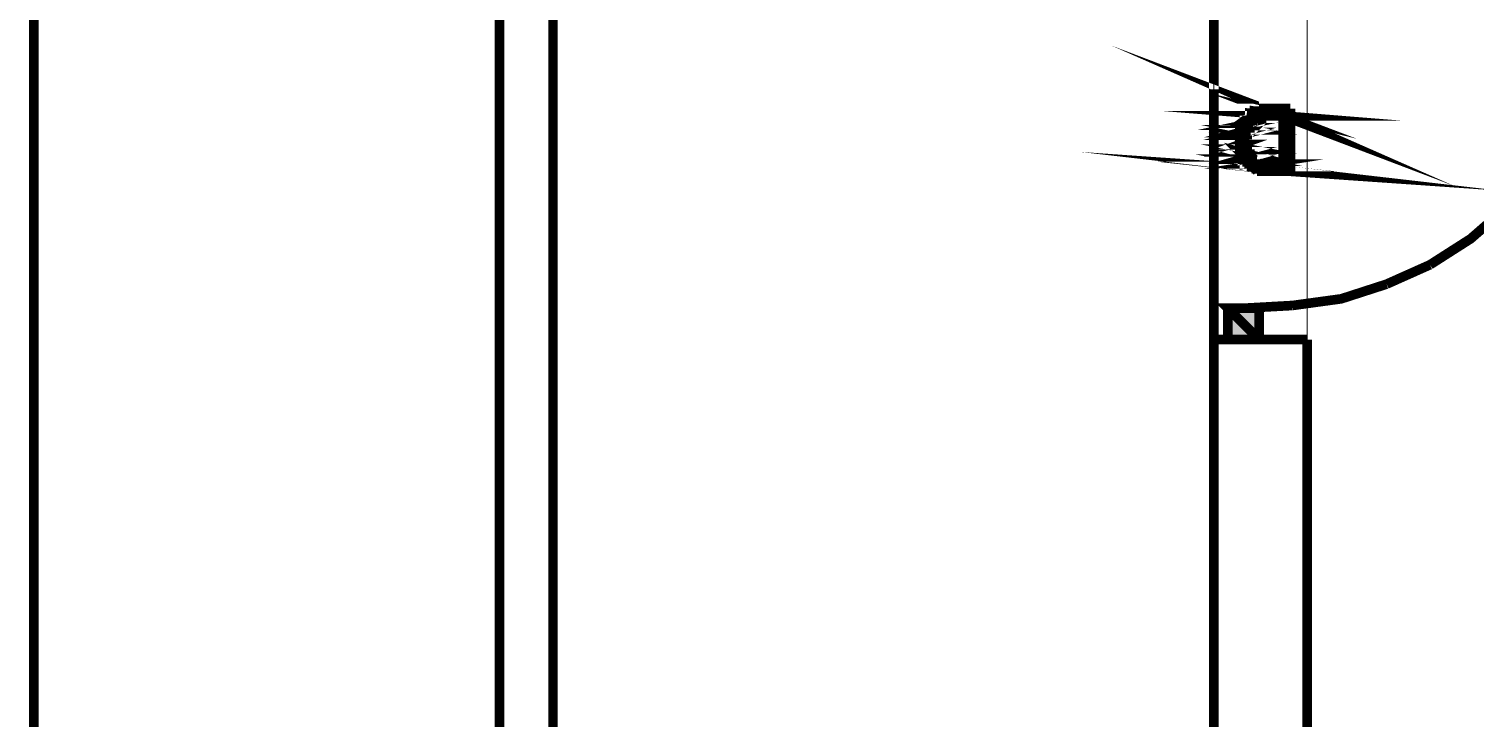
# Model space of a CAD drawing. Header units: inches. Extents: x -524 to 1067, y -71 to 1110.
# Drawn here: x 321.6 to 461.1, y 133.5 to 199.9 of the extents above; entities that cross this region are included whole.
import ezdxf

# ---------------------------------------------------------------- set-up
doc = ezdxf.new("R2010")
doc.units = ezdxf.units.IN
doc.header["$MEASUREMENT"] = 0
doc.layers.add('H', color=7, linetype='Continuous')
doc.layers.add('P', color=7, linetype='Continuous')
doc.layers.add('wall', color=16, linetype='Continuous', lineweight=20)

msp = doc.modelspace()

# ---------------------------------------------------------------- hatches: boundary and pattern name
at = {"layer": 'H', "linetype": 'Continuous'}
for points in [[(438.8741213133194, 191.0830306575772), (440.0347697616751, 191.2764720656365), (440.290258413829, 191.2764720656365), (440.0347697616751, 191.2764720656365), (440.0347697616751, 191.0830306575772), (439.7756312716333, 191.0830306575772), (438.8741213133194, 190.8238921675354), (438.8741213133194, 191.0830306575772)], [(438.8741213133194, 191.0830306575772), (439.1332598033612, 191.2764720656365), (440.290258413829, 191.2764720656365), (438.8741213133194, 191.0830306575772)], [(439.1332598033612, 191.2764720656365), (440.9326298821013, 191.5319607177902), (440.9326298821013, 191.2764720656365), (439.1332598033612, 191.2764720656365)], [(439.1332598033612, 191.2764720656365), (439.1332598033612, 191.5319607177902), (440.9326298821013, 191.5319607177902), (439.1332598033612, 191.2764720656365)], [(439.3230513735325, 191.5319607177902), (439.3230513735325, 191.7254021258495), (442.6079054726524, 191.5319607177902), (439.3230513735325, 191.5319607177902)], [(442.6079054726524, 191.5319607177902), (439.3230513735325, 191.7254021258495), (439.5821898635741, 191.7254021258495), (442.6079054726524, 191.5319607177902)], [(442.6079054726524, 191.5319607177902), (439.5821898635741, 191.7254021258495), (439.7756312716333, 191.7254021258495), (439.7756312716333, 191.9845406158912), (442.6079054726524, 191.5319607177902)], [(442.6079054726524, 191.5319607177902), (439.7756312716333, 191.9845406158912), (440.290258413829, 191.9845406158912), (442.6079054726524, 191.5319607177902)], [(442.6079054726524, 191.5319607177902), (440.290258413829, 191.9845406158912), (440.4836998218882, 191.9845406158912), (442.6079054726524, 191.5319607177902)], [(442.6079054726524, 191.5319607177902), (440.4836998218882, 191.9845406158912), (440.7428383119297, 191.9845406158912), (440.7428383119297, 192.240029268045), (442.6079054726524, 191.5319607177902)], [(442.6079054726524, 191.5319607177902), (440.7428383119297, 192.240029268045), (441.1917683721429, 192.240029268045), (442.6079054726524, 191.5319607177902)], [(442.6079054726524, 191.5319607177902), (441.1917683721429, 192.240029268045), (443.2502769409248, 192.240029268045), (443.2502769409248, 186.1885980498884), (442.6079054726524, 191.5319607177902)], [(443.2502769409248, 186.1885980498884), (442.6079054726524, 186.8966666001431), (442.6079054726524, 191.5319607177902), (443.2502769409248, 186.1885980498884)], [(438.6149828232778, 190.3749621073224), (438.6149828232778, 190.8238921675354), (438.8741213133194, 190.8238921675354), (439.7756312716333, 191.0830306575772), (439.5821898635741, 190.8238921675354), (439.5821898635741, 190.5647536774938), (439.3230513735325, 190.3749621073224), (439.3230513735325, 189.856685127239), (439.1332598033612, 189.6668935570676), (439.1332598033612, 188.5062451087119), (439.3230513735325, 188.2471066186702), (439.3230513735325, 187.7981765584571), (438.6149828232778, 187.5390380684155), (438.6149828232778, 187.7981765584571), (438.4251912531063, 188.0573150484989), (438.4251912531063, 190.3749621073224), (438.6149828232778, 190.3749621073224)], [(438.6149828232778, 187.5390380684155), (439.3230513735325, 187.7981765584571), (439.5821898635741, 187.5390380684155), (438.6149828232778, 187.5390380684155)], [(438.6149828232778, 187.3492464982441), (438.6149828232778, 187.5390380684155), (439.5821898635741, 187.5390380684155), (439.7756312716333, 187.3492464982441), (439.7756312716333, 187.0901080082025), (440.0347697616751, 187.0901080082025), (438.8741213133194, 186.8966666001431), (438.8741213133194, 187.3492464982441), (438.6149828232778, 187.3492464982441)], [(438.8741213133194, 186.8966666001431), (440.0347697616751, 187.0901080082025), (440.290258413829, 186.8966666001431), (438.8741213133194, 186.8966666001431)], [(439.1332598033612, 186.6411779479894), (440.9326298821013, 186.8966666001431), (441.1917683721429, 186.8966666001431), (439.1332598033612, 186.6411779479894)], [(439.1332598033612, 186.6411779479894), (440.7428383119297, 186.8966666001431), (440.9326298821013, 186.8966666001431), (439.1332598033612, 186.6411779479894)], [(439.1332598033612, 186.6411779479894), (439.1332598033612, 186.8966666001431), (440.7428383119297, 186.8966666001431), (439.1332598033612, 186.6411779479894)], [(443.2502769409248, 186.1885980498884), (439.3230513735325, 186.6411779479894), (439.1332598033612, 186.6411779479894), (441.1917683721429, 186.8966666001431), (443.2502769409248, 186.1885980498884)], [(443.2502769409248, 186.1885980498884), (439.5821898635741, 186.4477365399301), (439.3230513735325, 186.6411779479894), (443.2502769409248, 186.1885980498884)], [(443.2502769409248, 186.1885980498884), (439.5821898635741, 186.4477365399301), (439.7756312716333, 186.4477365399301), (443.2502769409248, 186.1885980498884)], [(440.0347697616751, 186.1885980498884), (439.7756312716333, 186.4477365399301), (443.2502769409248, 186.1885980498884), (440.0347697616751, 186.1885980498884)], [(443.2502769409248, 186.1885980498884), (441.1917683721429, 186.8966666001431), (442.6079054726524, 186.8966666001431), (443.2502769409248, 186.1885980498884)], [(437.2645428047506, 169.9650686381237), (437.2645428047506, 172.990784247202), (440.290258413829, 172.990784247202), (440.290258413829, 169.9650686381237), (437.2645428047506, 169.9650686381237)]]:
    msp.add_hatch(color=256, dxfattribs=at).paths.add_polyline_path(points)

# ---------------------------------------------------------------- linework, layer by layer
at = {"layer": 'P', "const_width": 0.927058823529412}
for points in [[(322.0245613318464, -70.81108698948174), (322.0245613318464, 746.8657448771235), (1045.838512235043, 746.8657448771235), (1045.838512235043, -42.29125373334466)], [(366.9613654078075, -19.82285169536408), (366.9613654078075, 604.0731371883787)], [(372.1112866676501, 604.0731371883787), (372.1112866676501, -14.73862751750396)], [(435.8484057042413, 313.4657448771234), (435.8484057042413, 194.1087462666554)], [(440.6771412299474, 192.240029268045), (442.5422083906699, 191.5319607177902), (440.9326298821013, 192.240029268045), (440.6771412299474, 192.240029268045)], [(435.8484057042413, 194.1087462666554), (435.8484057042413, 179.2356568734178), (435.8484057042413, 194.1087462666554), (435.8484057042413, 179.2356568734178), (435.8484057042413, 194.1087462666554), (435.8484057042413, 179.2356568734178), (435.8484057042413, 194.1087462666554), (435.8484057042413, 179.2356568734178), (435.8484057042413, 194.1087462666554), (435.8484057042413, 179.2356568734178)], [(442.5422083906699, 191.5319607177902), (440.9326298821013, 192.240029268045), (441.1917683721429, 192.240029268045)], [(439.7756312716333, 191.7910992078319), (439.7756312716333, 191.9845406158912), (442.5422083906699, 191.5319607177902)], [(442.5422083906699, 191.5319607177902), (440.6771412299474, 191.9845406158912), (440.6771412299474, 192.240029268045), (442.5422083906699, 191.5319607177902)], [(441.1917683721429, 192.240029268045), (442.5422083906699, 191.5319607177902)], [(441.1917683721429, 192.240029268045), (443.2502769409248, 192.240029268045)], [(443.2502769409248, 192.240029268045), (442.5422083906699, 191.5319607177902), (441.1917683721429, 192.240029268045)], [(443.2502769409248, 192.240029268045), (442.5422083906699, 191.5319607177902)], [(443.2502769409248, 186.1885980498884), (443.2502769409248, 192.240029268045)], [(439.5164927815918, 190.8238921675354), (438.6149828232778, 190.6304507594761), (439.5164927815918, 190.6304507594761)], [(439.7756312716333, 191.0830306575772), (438.8084242313371, 190.8238921675354), (439.7756312716333, 191.0830306575772), (438.8084242313371, 190.8238921675354), (439.5164927815918, 190.8238921675354)], [(438.8084242313371, 191.0830306575772), (439.7756312716333, 191.0830306575772), (438.8084242313371, 190.8238921675354), (438.8084242313371, 191.0830306575772)], [(440.2245613318464, 191.2764720656365), (438.8084242313371, 191.0830306575772), (439.0675627213786, 191.2764720656365)], [(438.8084242313371, 190.8238921675354), (439.5164927815918, 190.8238921675354), (438.6149828232778, 190.8238921675354), (438.8084242313371, 190.8238921675354)], [(439.5164927815918, 190.8238921675354), (438.6149828232778, 190.8238921675354), (439.5164927815918, 190.8238921675354), (439.5164927815918, 190.8238921675354), (438.6149828232778, 190.8238921675354)], [(439.5164927815918, 190.8238921675354), (438.6149828232778, 190.6304507594761)], [(438.6149828232778, 190.6304507594761), (438.6149828232778, 190.8238921675354)], [(440.2245613318464, 191.2764720656365), (438.8084242313371, 191.0830306575772), (440.2245613318464, 191.2764720656365)], [(440.0347697616751, 191.2764720656365), (438.8084242313371, 191.0830306575772)], [(438.8084242313371, 191.0830306575772), (440.0347697616751, 191.0830306575772)], [(438.8084242313371, 191.0830306575772), (440.0347697616751, 191.0830306575772), (438.8084242313371, 191.0830306575772), (438.8084242313371, 191.0830306575772), (440.0347697616751, 191.0830306575772)], [(438.8084242313371, 191.0830306575772), (439.7756312716333, 191.0830306575772), (440.0347697616751, 191.0830306575772)], [(440.9326298821013, 191.5319607177902), (439.0675627213786, 191.2764720656365), (440.9326298821013, 191.5319607177902)], [(442.5422083906699, 191.5319607177902), (441.1917683721429, 191.5319607177902), (439.0675627213786, 191.5319607177902), (442.5422083906699, 191.5319607177902)], [(441.1917683721429, 191.5319607177902), (439.0675627213786, 191.5319607177902), (440.9326298821013, 191.5319607177902), (441.1917683721429, 191.5319607177902)], [(439.0675627213786, 191.5319607177902), (440.9326298821013, 191.5319607177902)], [(440.9326298821013, 191.5319607177902), (439.0675627213786, 191.2764720656365)], [(439.0675627213786, 191.2764720656365), (439.0675627213786, 191.5319607177902)], [(439.0675627213786, 191.5319607177902), (442.5422083906699, 191.5319607177902)], [(439.3230513735325, 191.5319607177902), (439.0675627213786, 191.5319607177902)], [(440.4836998218882, 191.2764720656365), (439.0675627213786, 191.2764720656365), (440.4836998218882, 191.2764720656365), (439.0675627213786, 191.2764720656365), (440.2245613318464, 191.2764720656365), (440.4836998218882, 191.2764720656365)], [(439.0675627213786, 191.2764720656365), (440.2245613318464, 191.2764720656365)], [(440.4836998218882, 191.2764720656365), (439.0675627213786, 191.2764720656365)], [(439.0675627213786, 191.2764720656365), (440.6771412299474, 191.2764720656365), (440.4836998218882, 191.2764720656365)], [(439.0675627213786, 191.2764720656365), (440.6771412299474, 191.2764720656365)], [(440.6771412299474, 191.2764720656365), (440.9326298821013, 191.2764720656365), (439.0675627213786, 191.2764720656365)], [(442.5422083906699, 191.5319607177902), (439.3230513735325, 191.5319607177902), (439.3230513735325, 191.7910992078319), (442.5422083906699, 191.5319607177902)], [(439.3230513735325, 191.7910992078319), (442.5422083906699, 191.5319607177902)], [(442.5422083906699, 191.5319607177902), (439.5164927815918, 191.7910992078319), (439.3230513735325, 191.7910992078319)], [(442.5422083906699, 191.5319607177902), (439.3230513735325, 191.5319607177902)], [(442.5422083906699, 191.5319607177902), (439.5164927815918, 191.7910992078319), (439.5164927815918, 191.7910992078319), (442.5422083906699, 191.5319607177902)], [(439.5164927815918, 191.7910992078319), (442.5422083906699, 191.5319607177902), (439.7756312716333, 191.7910992078319)], [(439.7756312716333, 191.7910992078319), (439.5164927815918, 191.7910992078319)], [(439.5164927815918, 190.8238921675354), (439.7756312716333, 191.0830306575772)], [(439.5164927815918, 190.6304507594761), (439.5164927815918, 190.8238921675354)], [(439.7756312716333, 191.9845406158912), (442.5422083906699, 191.5319607177902), (440.0347697616751, 191.9845406158912)], [(440.0347697616751, 191.9845406158912), (439.7756312716333, 191.9845406158912)], [(442.5422083906699, 191.5319607177902), (439.7756312716333, 191.7910992078319)], [(442.5422083906699, 191.5319607177902), (440.0347697616751, 191.9845406158912)], [(440.0347697616751, 191.9845406158912), (440.2245613318464, 191.9845406158912)], [(440.0347697616751, 191.0830306575772), (440.0347697616751, 191.2764720656365)], [(440.2245613318464, 191.9845406158912), (442.5422083906699, 191.5319607177902)], [(440.2245613318464, 191.9845406158912), (442.5422083906699, 191.5319607177902), (440.2245613318464, 191.9845406158912)], [(440.2245613318464, 191.9845406158912), (440.2245613318464, 191.9845406158912)], [(440.4836998218882, 191.9845406158912), (442.5422083906699, 191.5319607177902), (440.4836998218882, 191.9845406158912)], [(440.4836998218882, 191.9845406158912), (442.5422083906699, 191.5319607177902), (440.6771412299474, 191.9845406158912)], [(440.6771412299474, 191.9845406158912), (440.4836998218882, 191.9845406158912)], [(442.5422083906699, 191.5319607177902), (442.5422083906699, 186.8966666001431), (443.2502769409248, 186.1885980498884)], [(443.2502769409248, 186.1885980498884), (442.5422083906699, 191.5319607177902)], [(442.5422083906699, 191.5319607177902), (443.2502769409248, 186.1885980498884)], [(438.359494171124, 190.3749621073224), (439.3230513735325, 190.1815206992631), (438.359494171124, 190.1815206992631), (438.359494171124, 190.3749621073224)], [(439.3230513735325, 189.9223822092214), (438.359494171124, 189.6668935570676), (439.0675627213786, 189.6668935570676), (439.3230513735325, 189.9223822092214)], [(439.3230513735325, 190.1815206992631), (438.359494171124, 189.9223822092214), (439.3230513735325, 189.9223822092214)], [(439.5164927815918, 190.6304507594761), (438.6149828232778, 190.3749621073224), (439.3230513735325, 190.3749621073224)], [(438.6149828232778, 190.6304507594761), (439.5164927815918, 190.6304507594761), (438.6149828232778, 190.3749621073224), (438.6149828232778, 190.6304507594761)], [(438.6149828232778, 190.3749621073224), (439.3230513735325, 190.3749621073224), (438.359494171124, 190.3749621073224), (438.6149828232778, 190.3749621073224)], [(439.3230513735325, 190.3749621073224), (438.359494171124, 190.3749621073224), (439.3230513735325, 190.3749621073224), (439.3230513735325, 190.3749621073224), (438.359494171124, 190.3749621073224), (439.3230513735325, 190.3749621073224)], [(438.359494171124, 190.3749621073224), (438.359494171124, 190.3749621073224), (439.3230513735325, 190.3749621073224)], [(438.359494171124, 190.3749621073224), (439.3230513735325, 190.1815206992631)], [(439.3230513735325, 190.1815206992631), (438.359494171124, 190.1815206992631)], [(438.359494171124, 190.1815206992631), (439.3230513735325, 190.1815206992631)], [(438.359494171124, 190.1815206992631), (439.3230513735325, 190.1815206992631)], [(439.3230513735325, 190.1815206992631), (438.359494171124, 189.9223822092214)], [(438.359494171124, 189.9223822092214), (438.359494171124, 190.1815206992631)], [(438.359494171124, 189.9223822092214), (439.3230513735325, 189.9223822092214), (438.359494171124, 189.9223822092214), (438.359494171124, 189.9223822092214), (439.3230513735325, 189.9223822092214), (438.359494171124, 189.9223822092214)], [(439.3230513735325, 189.9223822092214), (439.3230513735325, 189.9223822092214), (438.359494171124, 189.9223822092214)], [(439.3230513735325, 189.9223822092214), (438.359494171124, 189.6668935570676)], [(438.359494171124, 189.6668935570676), (438.359494171124, 189.9223822092214)], [(438.359494171124, 189.6668935570676), (439.0675627213786, 189.6668935570676)], [(439.0675627213786, 189.6668935570676), (438.359494171124, 189.4734521490083), (438.359494171124, 189.6668935570676)], [(439.0675627213786, 189.6668935570676), (438.359494171124, 189.4734521490083)], [(438.359494171124, 189.4734521490083), (439.0675627213786, 189.4734521490083)], [(438.359494171124, 189.4734521490083), (439.0675627213786, 189.4734521490083)], [(439.0675627213786, 189.4734521490083), (438.359494171124, 189.2143136589667)], [(438.359494171124, 189.2143136589667), (438.359494171124, 189.4734521490083)], [(439.0675627213786, 189.4734521490083), (438.359494171124, 189.2143136589667)], [(438.359494171124, 189.2143136589667), (439.0675627213786, 189.2143136589667), (439.0675627213786, 189.4734521490083)], [(439.0675627213786, 189.4734521490083), (439.0675627213786, 189.6668935570676)], [(439.3230513735325, 190.3749621073224), (439.5164927815918, 190.6304507594761)], [(439.3230513735325, 190.1815206992631), (439.3230513735325, 190.3749621073224)], [(439.3230513735325, 190.1815206992631), (439.3230513735325, 190.1815206992631)], [(439.3230513735325, 189.9223822092214), (439.3230513735325, 190.1815206992631)], [(438.359494171124, 188.5062451087119), (439.3230513735325, 188.3128037006526), (438.359494171124, 188.3128037006526), (438.359494171124, 188.5062451087119)], [(439.3230513735325, 188.3128037006526), (438.359494171124, 188.0573150484989), (439.3230513735325, 188.0573150484989)], [(439.0675627213786, 189.0208722509074), (438.359494171124, 188.7653835987536), (439.0675627213786, 188.7653835987536)], [(438.359494171124, 188.0573150484989), (439.3230513735325, 187.7981765584571), (438.6149828232778, 187.7981765584571), (438.359494171124, 188.0573150484989)], [(438.359494171124, 189.2143136589667), (439.0675627213786, 189.2143136589667)], [(439.0675627213786, 189.2143136589667), (438.359494171124, 189.0208722509074), (438.359494171124, 189.2143136589667)], [(439.0675627213786, 189.2143136589667), (438.359494171124, 189.0208722509074)], [(438.359494171124, 189.0208722509074), (439.0675627213786, 189.0208722509074)], [(438.359494171124, 189.0208722509074), (439.0675627213786, 189.0208722509074), (438.359494171124, 189.0208722509074), (438.359494171124, 189.0208722509074), (439.0675627213786, 189.0208722509074), (438.359494171124, 189.0208722509074)], [(439.0675627213786, 189.0208722509074), (439.0675627213786, 189.0208722509074), (438.359494171124, 189.0208722509074)], [(439.0675627213786, 189.0208722509074), (438.359494171124, 188.7653835987536)], [(438.359494171124, 188.7653835987536), (438.359494171124, 189.0208722509074)], [(438.359494171124, 188.7653835987536), (439.0675627213786, 188.7653835987536)], [(439.0675627213786, 188.7653835987536), (438.359494171124, 188.5062451087119), (438.359494171124, 188.7653835987536)], [(439.0675627213786, 188.7653835987536), (438.359494171124, 188.5062451087119)], [(438.359494171124, 188.5062451087119), (439.0675627213786, 188.5062451087119), (439.0675627213786, 188.7653835987536)], [(438.359494171124, 188.5062451087119), (439.0675627213786, 188.5062451087119), (438.359494171124, 188.5062451087119), (438.359494171124, 188.5062451087119), (439.0675627213786, 188.5062451087119)], [(438.359494171124, 188.5062451087119), (439.3230513735325, 188.3128037006526)], [(439.3230513735325, 188.3128037006526), (438.359494171124, 188.3128037006526)], [(438.359494171124, 188.3128037006526), (439.3230513735325, 188.3128037006526)], [(438.359494171124, 188.3128037006526), (439.3230513735325, 188.3128037006526)], [(439.3230513735325, 188.3128037006526), (438.359494171124, 188.0573150484989)], [(438.359494171124, 188.0573150484989), (438.359494171124, 188.3128037006526)], [(438.359494171124, 188.0573150484989), (439.3230513735325, 188.0573150484989), (438.359494171124, 188.0573150484989), (438.359494171124, 188.0573150484989), (439.3230513735325, 188.0573150484989)], [(438.359494171124, 188.0573150484989), (439.3230513735325, 187.7981765584571)], [(439.0675627213786, 189.0208722509074), (439.0675627213786, 189.2143136589667)], [(439.0675627213786, 188.7653835987536), (439.0675627213786, 189.0208722509074)], [(439.3230513735325, 188.3128037006526), (439.0675627213786, 188.5062451087119)], [(439.3230513735325, 188.3128037006526), (439.3230513735325, 188.3128037006526)], [(439.3230513735325, 188.0573150484989), (439.3230513735325, 188.3128037006526)], [(439.3230513735325, 187.7981765584571), (439.3230513735325, 188.0573150484989)], [(439.5164927815918, 186.4477365399301), (443.2502769409248, 186.1885980498884), (439.3230513735325, 186.6411779479894)], [(439.3230513735325, 186.6411779479894), (443.2502769409248, 186.1885980498884), (439.0675627213786, 186.6411779479894), (439.3230513735325, 186.6411779479894)], [(439.7756312716333, 187.3492464982441), (438.8084242313371, 187.3492464982441), (439.7756312716333, 187.1558050901848)], [(439.0675627213786, 186.8966666001431), (440.6771412299474, 186.8966666001431), (439.0675627213786, 186.6411779479894)], [(438.8084242313371, 187.3492464982441), (439.7756312716333, 187.1558050901848), (438.8084242313371, 187.1558050901848)], [(439.5164927815918, 187.6047351503978), (438.6149828232778, 187.3492464982441), (439.7756312716333, 187.3492464982441)], [(435.8484057042413, 187.7981765584571), (435.8484057042413, 130.8242071281654), (435.8484057042413, 70.75882500681287)], [(438.6149828232778, 187.6047351503978), (439.3230513735325, 187.7981765584571)], [(439.3230513735325, 187.7981765584571), (438.6149828232778, 187.7981765584571), (439.3230513735325, 187.7981765584571), (439.3230513735325, 187.7981765584571), (438.6149828232778, 187.7981765584571)], [(439.3230513735325, 187.7981765584571), (438.6149828232778, 187.6047351503978), (438.6149828232778, 187.7981765584571)], [(439.5164927815918, 187.6047351503978), (438.6149828232778, 187.6047351503978), (439.5164927815918, 187.6047351503978), (438.6149828232778, 187.6047351503978), (439.5164927815918, 187.6047351503978), (439.5164927815918, 187.6047351503978), (438.6149828232778, 187.6047351503978)], [(439.5164927815918, 187.6047351503978), (438.6149828232778, 187.3492464982441), (438.6149828232778, 187.6047351503978)], [(439.5164927815918, 187.6047351503978), (438.6149828232778, 187.6047351503978)], [(439.5164927815918, 187.6047351503978), (438.6149828232778, 187.6047351503978), (438.6149828232778, 187.6047351503978), (439.5164927815918, 187.6047351503978)], [(438.6149828232778, 187.3492464982441), (439.7756312716333, 187.3492464982441), (438.8084242313371, 187.3492464982441), (438.6149828232778, 187.3492464982441)], [(438.8084242313371, 187.1558050901848), (438.8084242313371, 187.3492464982441)], [(438.8084242313371, 186.8966666001431), (440.0347697616751, 187.1558050901848)], [(438.8084242313371, 186.8966666001431), (440.0347697616751, 187.1558050901848)], [(440.0347697616751, 187.1558050901848), (438.8084242313371, 186.8966666001431)], [(439.7756312716333, 187.1558050901848), (438.8084242313371, 187.1558050901848), (440.0347697616751, 187.1558050901848), (439.7756312716333, 187.1558050901848)], [(438.8084242313371, 187.1558050901848), (440.0347697616751, 187.1558050901848)], [(440.0347697616751, 187.1558050901848), (438.8084242313371, 186.8966666001431), (438.8084242313371, 187.1558050901848)], [(440.2245613318464, 186.8966666001431), (438.8084242313371, 186.8966666001431), (439.0675627213786, 186.8966666001431)], [(440.2245613318464, 186.8966666001431), (438.8084242313371, 186.8966666001431)], [(440.0347697616751, 186.1885980498884), (439.7756312716333, 186.4477365399301), (443.2502769409248, 186.1885980498884)], [(440.9326298821013, 186.8966666001431), (439.0675627213786, 186.6411779479894), (440.9326298821013, 186.8966666001431)], [(441.1917683721429, 186.8966666001431), (439.0675627213786, 186.6411779479894), (441.1917683721429, 186.8966666001431)], [(440.9326298821013, 186.8966666001431), (439.0675627213786, 186.6411779479894), (440.6771412299474, 186.8966666001431)], [(439.0675627213786, 186.6411779479894), (440.6771412299474, 186.8966666001431)], [(440.6771412299474, 186.8966666001431), (439.0675627213786, 186.6411779479894)], [(440.2245613318464, 186.8966666001431), (439.0675627213786, 186.8966666001431), (440.2245613318464, 186.8966666001431)], [(440.4836998218882, 186.8966666001431), (439.0675627213786, 186.8966666001431)], [(439.0675627213786, 186.8966666001431), (440.6771412299474, 186.8966666001431)], [(439.0675627213786, 186.6411779479894), (439.0675627213786, 186.8966666001431)], [(440.2245613318464, 186.8966666001431), (439.0675627213786, 186.8966666001431), (440.2245613318464, 186.8966666001431), (439.0675627213786, 186.8966666001431), (440.2245613318464, 186.8966666001431), (440.2245613318464, 186.8966666001431), (439.0675627213786, 186.8966666001431)], [(439.0675627213786, 186.6411779479894), (441.1917683721429, 186.8966666001431)], [(443.2502769409248, 186.1885980498884), (439.0675627213786, 186.6411779479894)], [(439.3230513735325, 187.7981765584571), (439.5164927815918, 187.6047351503978)], [(439.3230513735325, 186.6411779479894), (439.5164927815918, 186.4477365399301)], [(443.2502769409248, 186.1885980498884), (439.3230513735325, 186.6411779479894), (439.3230513735325, 186.6411779479894), (443.2502769409248, 186.1885980498884)], [(439.7756312716333, 187.3492464982441), (439.5164927815918, 187.6047351503978)], [(439.7756312716333, 187.1558050901848), (439.7756312716333, 187.3492464982441)], [(440.0347697616751, 187.1558050901848), (440.2245613318464, 186.8966666001431)], [(440.0347697616751, 187.1558050901848), (440.0347697616751, 187.1558050901848)], [(440.6771412299474, 186.8966666001431), (440.4836998218882, 186.8966666001431)], [(440.6771412299474, 186.8966666001431), (440.9326298821013, 186.8966666001431)], [(440.6771412299474, 186.8966666001431), (440.6771412299474, 186.8966666001431)], [(441.1917683721429, 186.8966666001431), (441.1917683721429, 186.8966666001431)], [(441.1917683721429, 186.8966666001431), (443.2502769409248, 186.1885980498884)], [(441.1917683721429, 186.8966666001431), (442.5422083906699, 186.8966666001431), (441.1917683721429, 186.8966666001431), (441.1917683721429, 186.8966666001431), (442.5422083906699, 186.8966666001431)], [(441.1917683721429, 186.8966666001431), (443.2502769409248, 186.1885980498884)], [(443.2502769409248, 186.1885980498884), (442.5422083906699, 186.8966666001431)], [(439.5164927815918, 186.4477365399301), (443.2502769409248, 186.1885980498884), (439.5164927815918, 186.4477365399301)], [(439.7756312716333, 186.4477365399301), (443.2502769409248, 186.1885980498884), (439.7756312716333, 186.4477365399301)], [(439.7756312716333, 186.4477365399301), (439.7756312716333, 186.4477365399301)], [(443.2502769409248, 186.1885980498884), (440.0347697616751, 186.1885980498884)], [(440.0347697616751, 186.1885980498884), (440.2245613318464, 186.1885980498884)], [(443.2502769409248, 186.1885980498884), (440.0347697616751, 186.1885980498884)], [(440.4836998218882, 186.1885980498884), (443.2502769409248, 186.1885980498884), (440.2245613318464, 186.1885980498884), (440.4836998218882, 186.1885980498884)], [(443.2502769409248, 186.1885980498884), (440.2245613318464, 186.1885980498884), (440.2245613318464, 186.1885980498884), (443.2502769409248, 186.1885980498884), (440.2245613318464, 186.1885980498884), (443.2502769409248, 186.1885980498884), (440.2245613318464, 186.1885980498884)], [(440.6771412299474, 186.1885980498884), (440.4836998218882, 186.1885980498884)], [(440.4836998218882, 186.1885980498884), (443.2502769409248, 186.1885980498884)], [(440.9326298821013, 186.1885980498884), (443.2502769409248, 186.1885980498884), (440.6771412299474, 186.1885980498884), (440.9326298821013, 186.1885980498884)], [(443.2502769409248, 186.1885980498884), (440.6771412299474, 186.1885980498884)], [(440.9326298821013, 186.1885980498884), (443.2502769409248, 186.1885980498884), (440.9326298821013, 186.1885980498884), (443.2502769409248, 186.1885980498884), (441.1917683721429, 186.1885980498884), (440.9326298821013, 186.1885980498884)], [(456.7072292336529, 177.177148304636), (460.6344548010452, 179.6882367715188), (464.1091004703364, 182.7139523805971)], [(452.5208651762189, 175.3084313060255), (456.7072292336529, 177.177148304636)], [(443.443718348984, 173.2499227372436), (448.1447095486135, 173.892294205516), (452.5208651762189, 175.3084313060255)], [(440.2245613318464, 169.9650686381237), (437.1988457227683, 172.990784247202), (440.2245613318464, 172.990784247202)], [(437.1988457227683, 169.9650686381237), (440.2245613318464, 169.9650686381237), (437.1988457227683, 172.990784247202)], [(437.1988457227683, 172.990784247202), (437.1988457227683, 169.9650686381237)], [(438.8084242313371, 172.990784247202), (443.443718348984, 173.2499227372436)], [(440.2245613318464, 172.990784247202), (440.2245613318464, 169.9650686381237)], [(435.8484057042413, 169.9650686381237), (444.8598554494934, 169.9650686381237)], [(435.8484057042413, 169.9650686381237), (440.6771412299474, 169.9650686381237)], [(444.8598554494934, 169.9650686381237), (444.8598554494934, -19.82285169536408)]]:
    msp.add_lwpolyline(points, dxfattribs=at)
at = {"layer": 'wall'}
msp.add_lwpolyline([(435.8484057042413, 37.21681481691014), (637.6771412299477, 37.21681481691016), (637.6771412299477, 210.9746471466925), (435.8484057042413, 210.9746471466925)], close=True, dxfattribs=at)
msp.add_lwpolyline([(579.7359647593594, 46.22826456216254), (444.8598554494934, 46.22826456216254), (444.8598554494934, 205.8904229688324), (632.8484057042413, 205.8904229688324), (632.8484057042413, 164.1727759100088)], dxfattribs=at)

doc.saveas('drawing.dxf')
